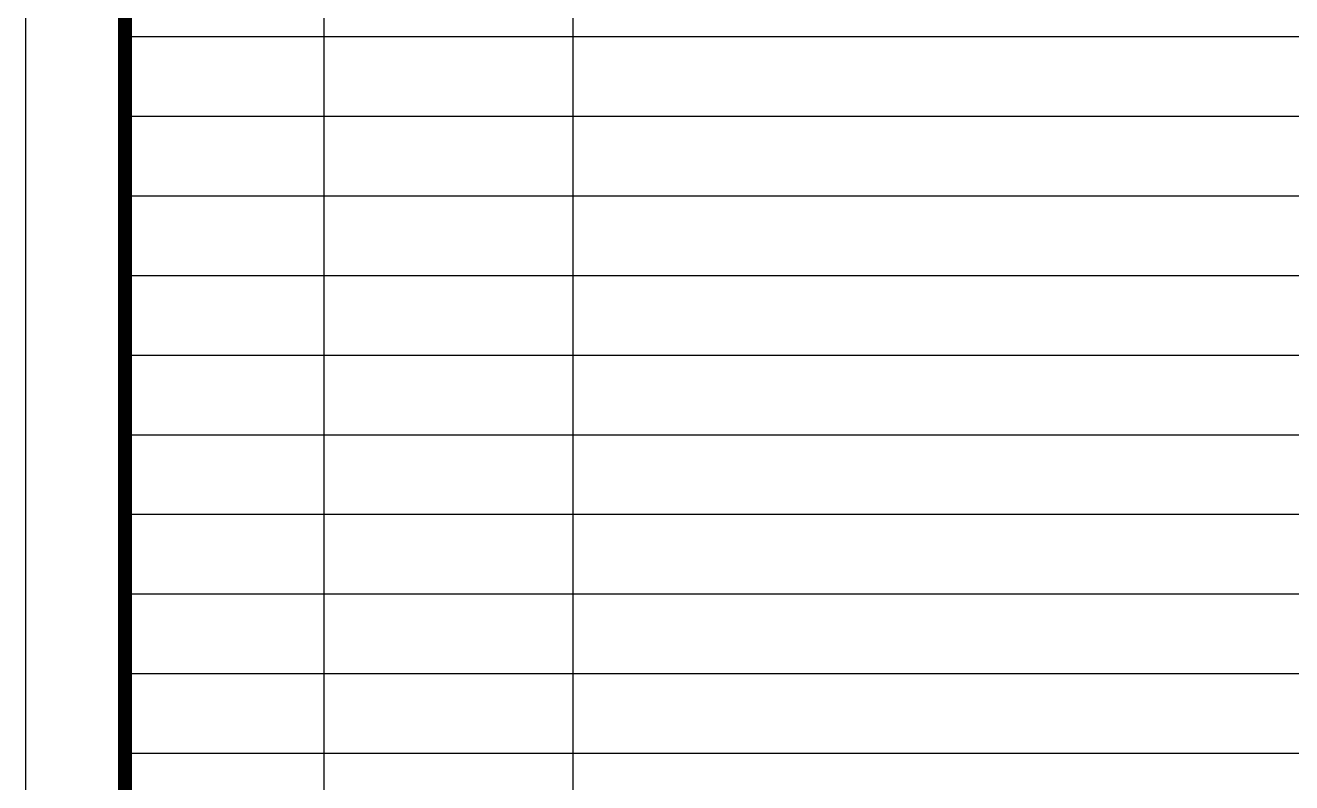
# Model space of a CAD drawing. Header units: millimetres. Extents: x 493081 to 494254, y 3431492 to 3432651.
# Drawn here: x 494043.5 to 494170.8, y 3432157.7 to 3432233.8 of the extents above; entities that cross this region are included whole.
import ezdxf

# ---------------------------------------------------------------- set-up
doc = ezdxf.new("R2010")
doc.units = ezdxf.units.MM
doc.header["$LTSCALE"] = 300
doc.layers.add('WALL', color=6, linetype='Continuous')
doc.layers.add('图框', color=137, linetype='Continuous')

# ---------------------------------------------------------------- blocks, each defined once
blk = doc.blocks.new('目录')
at = {"layer": '图框'}
for p, q in [((376639, 431173), (376639, 401473)), ((379639, 426573), (379639, 403515)), ((382139, 426573), (382139, 403515)), ((377639, 423523), (396639, 423523)), ((377639, 422723), (396639, 422723)), ((377639, 421923), (396639, 421923)), ((377639, 421123), (396639, 421123)), ((377639, 420323), (396639, 420323)), ((377639, 419523), (396639, 419523)), ((377639, 418723), (396639, 418723)), ((377639, 417923), (396639, 417923)), ((377639, 417123), (396639, 417123)), ((377639, 416323), (396639, 416323))]:
    blk.add_line(p, q, dxfattribs=at)
at = {"layer": '图框', "const_width": 140}
blk.add_lwpolyline([(377639, 403515), (396639, 403515), (396639, 430173), (377639, 430173), (377639, 403515)], dxfattribs=at)
blk.add_lwpolyline([(377639, 403515), (377639, 430173), (396639, 430173), (396639, 403515)], close=True, dxfattribs=at)

msp = doc.modelspace()

# ---------------------------------------------------------------- block references
at = {"layer": 'WALL', "xscale": 0.01, "yscale": 0.01, "zscale": 0.01}
msp.add_blockref('目录', (490277.138, 3427997.43), dxfattribs=at)

doc.saveas('drawing.dxf')
